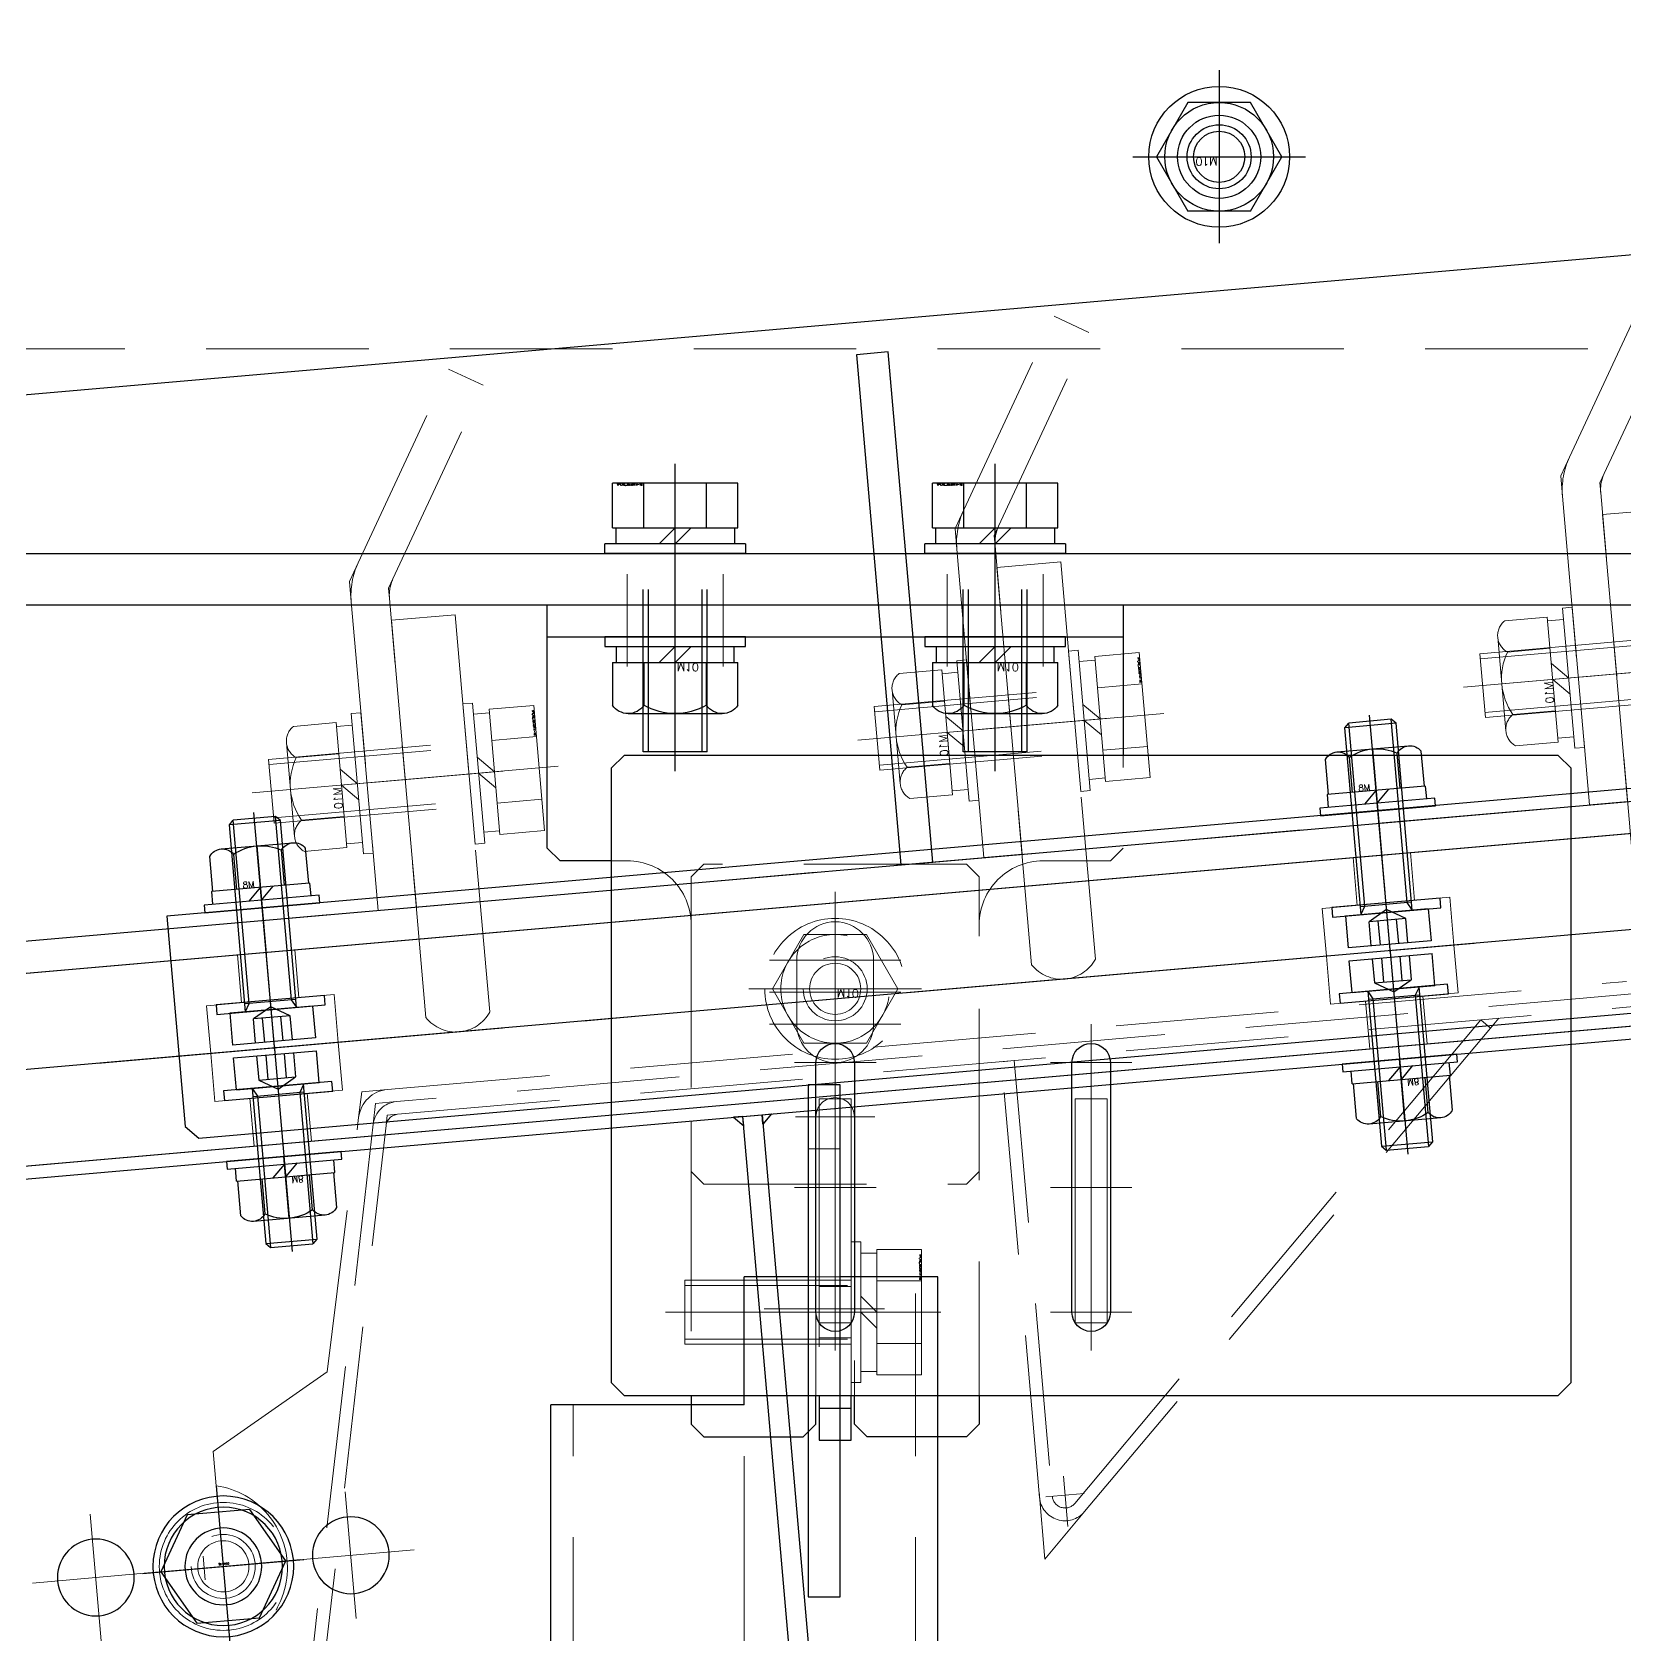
# Model space of a CAD drawing. Header units: millimetres. Extents: x -8731 to 85711, y -14522 to 31379.
# Drawn here: x 6955.1 to 7204, y 7600.4 to 7850.9 of the extents above; entities that cross this region are included whole.
import ezdxf
from ezdxf import colors
from ezdxf.entities.mleader import LeaderData, LeaderLine
from ezdxf.enums import TextEntityAlignment as Align
from ezdxf.math import Vec2, Vec3

# ---------------------------------------------------------------- set-up
doc = ezdxf.new("R2010")
doc.units = ezdxf.units.MM
doc.header["$LTSCALE"] = 4
for name, pattern in [('CENTER2', [28.575, 19.05, -3.175, 3.175, -3.175]), ('HIDDEN', [9.525, 6.35, -3.175]), ('PHANTOM2', [31.75, 15.875, -3.175, 3.175, -3.175, 3.175, -3.175])]:
    doc.linetypes.add(name, pattern=pattern)
for name, color, linetype, lineweight in [('04_HIDDEN', 2, 'HIDDEN', 13), ('05_CENTER', 4, 'CENTER2', 13), ('06_PHANTOM', 2, 'PHANTOM2', 13), ('08_DIM', 3, 'Continuous', 13)]:
    doc.layers.add(name, color=color, linetype=linetype, lineweight=lineweight)
doc.layers.add('10_DRAFT', color=8, linetype='Continuous', lineweight=0, plot=False)
doc.styles.add('KSS_TXT', font='txt.shx', dxfattribs={"bigfont": 'extfont2.shx'})
doc.styles.add('KSS_TXT_L', font='txt.shx', dxfattribs={"height": 9, "bigfont": 'extfont2.shx'})
doc.styles.get("Standard").update_dxf_attribs({"font": 'txt.shx', "bigfont": 'extfont2.shx'})

# ---------------------------------------------------------------- blocks, each defined once
blk = doc.blocks.new('A$C2A205131_1_1_1')
at = {"color": 0}
blk.add_line((1025, 18), (0, 18), dxfattribs=at)
blk.add_circle((600, -12), 6.5, dxfattribs=at)
at = {"layer": '05_CENTER'}
for p, q in [((600, -24.03), (600, 0.03)), ((612.03, -12), (587.97, -12))]:
    blk.add_line(p, q, dxfattribs=at)
blk = doc.blocks.new('10b_2_1')
at = {"color": 0, "linetype": 'CENTER2'}
for p, q in [((0, -13.51), (0, 13.51)), ((13.51, 0), (-13.51, 0))]:
    blk.add_line(p, q, dxfattribs=at)
at = {"color": 0}
for p, q in [((-4.9, 8.49), (-9.8, 0)), ((-4.9, 8.49), (4.9, 8.49)), ((9.8, 0), (4.9, 8.49)), ((-9.8, 0), (-4.9, -8.49)), ((4.9, -8.49), (9.8, 0)), ((-4.9, -8.49), (4.9, -8.49))]:
    blk.add_line(p, q, dxfattribs=at)
for radius in [11, 8.49, 5, 4]:
    blk.add_circle((0, 0), radius, dxfattribs=at)
at = {"layer": '10_DRAFT', "style": 'KSS_TXT'}
blk.add_text('M10', height=1.25, dxfattribs=at).set_placement((0.26, 0.12))
blk = doc.blocks.new('A$C08C40B1A_1')
blk.add_blockref('10b_2_1', (-900, 0))
at = {"layer": '04_HIDDEN'}
blk.add_blockref('A$C2A205131_1_1_1', (-1500, 12), dxfattribs=at)
blk = doc.blocks.new('A$C2B5B3F11_1_1_1')
at = {"color": 0}
blk.add_line((50, -192), (2550, -192), dxfattribs=at)
blk.add_lwpolyline([(50, -200), (2550, -200), (2550, -100), (50, -100)], close=True, dxfattribs=at)
blk.add_circle((1950, -130), 6.5, dxfattribs=at)
at = {"layer": '05_CENTER'}
for p, q in [((1950, -117.97), (1950, -142.03)), ((1937.97, -130), (1962.03, -130)), ((1865, -208.1), (1865, -183.9)), ((1915, -208.1), (1915, -183.9))]:
    blk.add_line(p, q, dxfattribs=at)
blk = doc.blocks.new('A$C630344D5_1_1_1')
at = {"color": 0}
blk.add_lwpolyline([(1160, 150.2), (280, 150.2, -0.037623), (275.52, 150.54), (28.38, 187.87, 1.096072), (6.32, -189.89), (309, -179.82, -0.030069), (312.61, -179.91), (1997.39, -326.79, 0.610481), (2025.81, -281.61), (1921.29, -105.09, -0.309422), (1923.51, -71.27), (2106.95, 162.34, 0.68117), (2034, 286.77), (1164.64, 150.56, -0.038872), (1160, 150.2)], format="xyb", dxfattribs=at)
blk = doc.blocks.new('A$C7E374867_2_1')
at = {"color": 0, "linetype": 'CENTER2'}
blk.add_line((0, -29), (0, 14), dxfattribs=at)
at = {"color": 0}
for p, q in [((-9.81, 11), (9.81, 11)), ((-9.81, 4), (-9.81, 11)), ((-4.91, 4), (-4.91, 11)), ((4.91, 4), (4.91, 11)), ((9.81, 4), (9.81, 11)), ((9.81, 4), (-9.81, 4)), ((-9.25, 4), (-9.25, 1.5)), ((0, 1.5), (-2.5, 4)), ((0, 4), (2.5, 1.5)), ((9.25, 1.5), (9.25, 4)), ((-11, 1.5), (11, 1.5)), ((-11, 1.5), (-11, 0)), ((-11, 0), (11, 0)), ((11, 0), (11, 1.5))]:
    blk.add_line(p, q, dxfattribs=at)
at = {"color": 0, "linetype": 'HIDDEN'}
for p, q in [((-5, -26), (-5, 0)), ((-4.19, -26), (-4.19, 0)), ((4.19, -26), (4.19, 0)), ((5, -26), (5, 0)), ((-5, -26), (5, -26))]:
    blk.add_line(p, q, dxfattribs=at)
at = {"layer": '10_DRAFT', "style": 'KSS_TXT_L'}
blk.add_text('BT-M10x30L,SW,PW', height=0.3, dxfattribs=at).set_placement((5.05, 10.66))
blk = doc.blocks.new('M10Tz_1_1_1')
at = {"color": 0}
for radius in [5, 4]:
    blk.add_circle((0, 0), radius, dxfattribs=at)
at = {"layer": '05_CENTER'}
for p, q in [((0, -8.34), (0, 8.34)), ((8.34, 0), (-8.34, 0))]:
    blk.add_line(p, q, dxfattribs=at)
blk = doc.blocks.new('A$C3BC44F41_1_1')
at = {"color": 0}
for p, q in [((9.5, 130), (7.5, 128)), ((7.5, 50), (7.5, 128)), ((9.5, 130), (25, 130)), ((27, 128), (25, 130)), ((27, 128), (27, 80)), ((33, 128), (35, 130)), ((33, 80), (33, 128)), ((35, 130), (50.5, 130)), ((50.5, 130), (52.5, 128)), ((52.5, 128), (52.5, 50)), ((-15, 38), (-13, 40)), ((-15, 38), (-15, 0)), ((-13, 40), (-2.5, 40)), ((62.5, 40), (73, 40)), ((73, 40), (75, 38)), ((75, 0), (75, 38)), ((75, 5), (-15, 5)), ((-15, 0), (75, 0))]:
    blk.add_line(p, q, dxfattribs=at)
for centre, radius, start, end in [((30, 80), 3, 180, 0), ((-2.5, 50), 10, 270, 0), ((62.5, 50), 10, 180, 270)]:
    blk.add_arc(centre, radius, start, end, dxfattribs=at)
at = {"layer": '05_CENTER'}
for p, q in [((23.79, 80), (36.21, 80)), ((-2.5, 9.66), (-2.5, -4.8)), ((12.5, 9.66), (12.5, -4.8)), ((47.5, 9.66), (47.5, -4.8)), ((62.5, 9.66), (62.5, -4.8))]:
    blk.add_line(p, q, dxfattribs=at)
at = {"layer": '10_DRAFT'}
for p, q in [((5, 5), (5, 0)), ((55, 5), (55, 0))]:
    blk.add_line(p, q, dxfattribs=at)
blk.add_blockref('M10Tz_1_1_1', (30, 60))
blk = doc.blocks.new('A$C16652244_1_1')
at = {"color": 0}
blk.add_line((0, 15), (5, 15), dxfattribs=at)
blk.add_lwpolyline([(0, 20), (5, 20), (5, -20), (0, -20)], close=True)
at = {"layer": '04_HIDDEN'}
for p, q in [((0, 5), (5, 5)), ((0, 4), (5, 4)), ((0, 0), (5, 0)), ((0, -4), (5, -4)), ((0, -5), (5, -5))]:
    blk.add_line(p, q, dxfattribs=at)
at = {"layer": '05_CENTER'}
blk.add_line((-4.09, 0), (9.09, 0), dxfattribs=at)
blk = doc.blocks.new('A$C218D197C_1_1')
at = {"color": 0}
blk.add_lwpolyline([(-20.5, 30), (20.5, 30), (22.5, 28), (22.5, -18), (20.5, -20), (-20.5, -20), (-22.5, -18), (-22.5, 28)], close=True, dxfattribs=at)
blk.add_lwpolyline([(-6, 5), (-6, -5, 1), (6, -5), (6, 5, 1)], format="xyb", close=True, dxfattribs=at)
at = {"layer": '05_CENTER'}
for p, q in [((0, -15.68), (0, 15.68)), ((-10.27, 5), (10.27, 5)), ((-10.27, -5), (10.27, -5))]:
    blk.add_line(p, q, dxfattribs=at)
at = {"layer": '10_DRAFT'}
blk.add_line((-10.27, 0), (10.27, 0), dxfattribs=at)
blk = doc.blocks.new('A$C1A3C2C0C_1_1_1')
at = {"color": 0, "linetype": 'CENTER2'}
blk.add_line((0, -34), (0, 14), dxfattribs=at)
at = {"color": 0}
for p, q in [((-9.81, 11), (9.81, 11)), ((-9.81, 4), (-9.81, 11)), ((-4.91, 4), (-4.91, 11)), ((4.91, 4), (4.91, 11)), ((9.81, 4), (9.81, 11)), ((9.81, 4), (-9.81, 4)), ((-9.25, 4), (-9.25, 1.5)), ((0, 1.5), (-2.5, 4)), ((0, 4), (2.5, 1.5)), ((9.25, 1.5), (9.25, 4)), ((-11, 1.5), (11, 1.5)), ((-11, 1.5), (-11, 0)), ((11, 0), (11, 1.5)), ((-11, 0), (11, 0))]:
    blk.add_line(p, q, dxfattribs=at)
at = {"color": 0, "linetype": 'HIDDEN'}
for p, q in [((-5, -31), (-5, 0)), ((-4.19, -31), (-4.19, 0)), ((4.19, -31), (4.19, 0)), ((5, -31), (5, 0)), ((-5, -31), (5, -31))]:
    blk.add_line(p, q, dxfattribs=at)
at = {"layer": '10_DRAFT', "style": 'KSS_TXT_L'}
blk.add_text('BT-M10x35L,SW,PW', height=0.3, dxfattribs=at).set_placement((5.1, 10.66))
blk = doc.blocks.new('M10Nza_1_1_1')
at = {"color": 0}
for p, q in [((-9.8, 4), (-9.8, 10.69)), ((-7.35, 12), (7.35, 12)), ((-4.9, 4), (-4.9, 10.69)), ((4.9, 10.69), (4.9, 4)), ((9.8, 10.69), (9.8, 4)), ((-9.8, 4), (9.8, 4)), ((-9.2, 1.5), (-9.2, 4)), ((0, 1.5), (-2.5, 4)), ((0, 4), (2.5, 1.5)), ((9.2, 4), (9.2, 1.5))]:
    blk.add_line(p, q, dxfattribs=at)
at = {"color": 0, "linetype": 'CENTER2'}
blk.add_line((0, 12), (0, 0), dxfattribs=at)
at = {"color": 0}
blk.add_lwpolyline([(-11, 1.5), (11, 1.5), (11, 0), (-11, 0)], close=True, dxfattribs=at)
for centre, radius, start, end in [((-7.35, 9.06), 2.94, 33.626, 146.374), ((0, 2.2), 9.8, 60, 120), ((7.35, 9.06), 2.94, 33.626, 146.374)]:
    blk.add_arc(centre, radius, start, end, dxfattribs=at)
at = {"layer": '10_DRAFT', "style": 'KSS_TXT'}
blk.add_text('M10', height=1.25, dxfattribs=at).set_placement((0.26, 4.12))
blk = doc.blocks.new('A$C7A2666B6_1_1')
at = {"color": 0}
blk.add_lwpolyline([(-73, 10.6), (73, 10.6), (75, 8.6), (75, -87.4), (73, -89.4), (-73, -89.4), (-75, -87.4), (-75, 8.6)], close=True, dxfattribs=at)
for points in [[(-43, -2.4), (-43, -41.4, 1), (-37, -41.4), (-37, -2.4, 1)], [(-3, -2.4), (-3, -41.4, 1), (3, -41.4), (3, -2.4, 1)]]:
    blk.add_lwpolyline(points, format="xyb", close=True, dxfattribs=at)
at = {"layer": '05_CENTER'}
for p, q in [((-40, -47.4), (-40, 3.6)), ((0, -47.4), (0, 3.6)), ((-46.37, -2.4), (-33.62, -2.4)), ((-6.37, -2.4), (6.38, -2.4)), ((-46.37, -41.4), (-33.62, -41.4)), ((-6.37, -41.4), (6.38, -41.4))]:
    blk.add_line(p, q, dxfattribs=at)
at = {"layer": '10_DRAFT'}
for p, q in [((-46.37, -21.9), (-33.62, -21.9)), ((-6.37, -21.9), (6.38, -21.9))]:
    blk.add_line(p, q, dxfattribs=at)
for points in [[(-42.5, -0.74), (-37.5, -0.74), (-37.5, -35.74), (-42.5, -35.74)], [(-2.5, -0.74), (2.5, -0.74), (2.5, -35.74), (-2.5, -35.74)]]:
    blk.add_lwpolyline(points, close=True, dxfattribs=at)
blk = doc.blocks.new('A$C20B961BA_1_1')
for p, q in [((-2.5, 123.53), (-2.5, 130.53)), ((-2.5, 130.53), (2.5, 130.53)), ((2.5, 130.53), (2.5, 123.53)), ((-22.5, 128), (-20.5, 130)), ((-22.5, 123.53), (-22.5, 128)), ((-20.5, 130), (-5, 130)), ((-5, 130), (-3, 128)), ((-3, 128), (-3, 123.53)), ((5, 130), (3, 128)), ((3, 128), (3, 123.53)), ((20.5, 130), (5, 130)), ((22.5, 128), (20.5, 130)), ((22.5, 123.53), (22.5, 128)), ((-2.5, 125.53), (2.5, 125.53)), ((-43, 40), (-45, 38)), ((-45, 38), (-45, 0)), ((-35, 40), (-43, 40)), ((45, 0), (45, 23.53)), ((-45, 5), (45, 5)), ((-45, 0), (45, 0))]:
    blk.add_line(p, q)
for name, p in [('A$C7A2666B6_1_1', (40, 112.93)), ('M10Nza_1_1_1', (-25, 5)), ('M10Nza_1_1_1', (25, 5))]:
    blk.add_blockref(name, p)
at = {"rotation": 180}
for p in [(-25, -8), (25, -8)]:
    blk.add_blockref('A$C1A3C2C0C_1_1_1', p, dxfattribs=at)
at = {"layer": '04_HIDDEN'}
for name, p in [('A$C16652244_1_1', (-2.5, 110.53)), ('A$C3BC44F41_1_1', (-30, 0)), ('A$C218D197C_1_1', (0, 60.53)), ('10b_2_1', (0, 60))]:
    blk.add_blockref(name, p, dxfattribs=at)
at = {"layer": '04_HIDDEN', "rotation": 270}
blk.add_blockref('A$C7E374867_2_1', (2.5, 110.53), dxfattribs=at)
blk = doc.blocks.new('A$C26F8307A_1_1_1')
at = {"color": 0}
blk.add_lwpolyline([(-650, 0), (50, 0), (50, -15), (-650, -15)], close=True, dxfattribs=at)
at = {"layer": '04_HIDDEN'}
for p, q in [((-449.5, -7.5), (-449.5, 0)), ((-440.5, -7.5), (-440.5, 0)), ((-274.5, -7.5), (-274.5, 0)), ((-265.5, -7.5), (-265.5, 0)), ((-455, -7.5), (-435, -7.5)), ((-455, -15), (-455, -7.5)), ((-435, -7.5), (-435, -15)), ((-280, -7.5), (-260, -7.5)), ((-280, -15), (-280, -7.5)), ((-260, -7.5), (-260, -15))]:
    blk.add_line(p, q, dxfattribs=at)
at = {"layer": '05_CENTER'}
for p, q in [((-445, -22.32), (-445, 6.98)), ((-270, -22.32), (-270, 6.98))]:
    blk.add_line(p, q, dxfattribs=at)
blk = doc.blocks.new('A$C21297E54_1_1_1')
at = {"color": 0}
for p, q in [((-80, 2), (520, 2)), ((-80, 0), (520, 0))]:
    blk.add_line(p, q, dxfattribs=at)
blk.add_lwpolyline([(200, 113), (197, 113), (197, 2), (200, 2)], close=True, dxfattribs=at)
at = {"color": 3}
for points in [[(197, 2), (195.5, 2), (195.5, 2), (197, 3.5)], [(200, 2), (201.5, 2), (201.5, 2), (200, 3.5)]]:
    blk.add_lwpolyline(points, close=True, dxfattribs=at)
at = {"color": 0}
for centre in [(90, 65), (110, 65), (130, 65)]:
    blk.add_circle(centre, 6, dxfattribs=at)
at = {"layer": '05_CENTER'}
for p, q in [((90, 55.07), (90, 74.93)), ((110, 55.07), (110, 74.93)), ((130, 55.07), (130, 74.93)), ((99.93, 65), (80.07, 65)), ((119.93, 65), (100.07, 65)), ((139.93, 65), (120.07, 65)), ((125, -5.61), (125, 7.61)), ((300, -5.61), (300, 7.61))]:
    blk.add_line(p, q, dxfattribs=at)
blk = doc.blocks.new('M8Nza_1_1_1')
at = {"color": 0}
for p, q in [((-7.5, 8.69), (-7.5, 3.2)), ((5.62, 9.7), (-5.63, 9.7)), ((-3.75, 3.2), (-3.75, 8.69)), ((3.75, 8.69), (3.75, 3.2)), ((7.5, 3.2), (7.5, 8.69)), ((-7.7, 3.2), (7.7, 3.2)), ((-7.7, 3.2), (-7.7, 1.2)), ((0, 1.2), (-2, 3.2)), ((0, 3.2), (2, 1.2)), ((7.7, 3.2), (7.7, 1.2))]:
    blk.add_line(p, q, dxfattribs=at)
at = {"color": 0, "linetype": 'CENTER2'}
blk.add_line((0, 9.7), (0, 0), dxfattribs=at)
at = {"color": 0}
blk.add_lwpolyline([(-9, 1.2), (9, 1.2), (9, 0), (-9, 0)], close=True, dxfattribs=at)
for centre, radius, start, end in [((-5.63, 7.45), 2.25, 33.626, 146.374), ((0, 2.2), 7.5, 60, 120), ((5.62, 7.45), 2.25, 33.626, 146.374)]:
    blk.add_arc(centre, radius, start, end, dxfattribs=at)
at = {"layer": '10_DRAFT', "style": 'KSS_TXT'}
blk.add_text('M8', height=1, dxfattribs=at).set_placement((0.87, 3.27))
blk = doc.blocks.new('CBS8-20b_1_1')
at = {"color": 0}
for p, q in [((0, 6.5), (-5, 6.5)), ((-5, 6.5), (-5, -6.5)), ((0, 6.5), (0, -6.5)), ((0, 4), (24.32, 4)), ((0.08, 4), (1.25, 3.32)), ((1.25, 4), (1.25, -4)), ((1.25, 3.32), (25, 3.32)), ((24.32, 4), (24.32, -4)), ((24.32, 4), (25, 3.32)), ((25, 3.32), (25, -3.32)), ((0, -4), (24.32, -4)), ((0.08, -4), (1.25, -3.32)), ((1.25, -3.32), (25, -3.32)), ((24.32, -4), (25, -3.32)), ((0, -6.5), (-5, -6.5))]:
    blk.add_line(p, q, dxfattribs=at)
at = {"color": 0, "linetype": 'HIDDEN'}
for p, q in [((-5, 2.89), (-1.2, 2.89)), ((-1.2, 2.89), (-1.2, -2.89)), ((-1.2, 2.89), (0.47, 0)), ((-5, 1.44), (-1.2, 1.44)), ((0.47, 0), (-1.2, -2.89)), ((-5, -1.44), (-1.2, -1.44)), ((-0.37, -1.44), (-0.37, -1.44)), ((0.05, -0.72), (0.05, -0.72)), ((-5, -2.89), (-1.2, -2.89))]:
    blk.add_line(p, q, dxfattribs=at)
at = {"color": 0, "linetype": 'CENTER2'}
blk.add_line((-6.47, 0), (25.92, 0), dxfattribs=at)
blk = doc.blocks.new('A$C2B9527C7_1_1')
at = {"color": 0}
blk.add_lwpolyline([(0, -8.5), (0, 8.5), (1.5, 8.5), (1.5, -8.5)], close=True, dxfattribs=at)
blk = doc.blocks.new('A$C2D9B734A_1_1')
at = {"color": 4}
for name in ['A$C2B9527C7_1_1', 'CBS8-20b_1_1']:
    blk.add_blockref(name, (-1.5, 0), dxfattribs=at)
blk = doc.blocks.new('A$C491655AE_1_1_1')
at = {"color": 0, "linetype": 'CENTER2'}
for p, q in [((0, -12.64), (0, 12.64)), ((-12.64, 0), (12.64, 0))]:
    blk.add_line(p, q, dxfattribs=at)
at = {"color": 0}
for p, q in [((-9.81, 0), (-4.91, 8.5)), ((-4.91, 8.5), (4.91, 8.5)), ((4.91, 8.5), (9.81, 0)), ((-4.91, -8.5), (-9.81, 0)), ((9.81, 0), (4.91, -8.5)), ((4.91, -8.5), (-4.91, -8.5))]:
    blk.add_line(p, q, dxfattribs=at)
for radius in [11, 9.25]:
    blk.add_circle((0, 0), radius, dxfattribs=at)
at = {"layer": '10_DRAFT', "style": 'KSS_TXT_L'}
blk.add_text('BT-M10', height=0.3, dxfattribs=at).set_placement((-0.7, -0.54))
blk = doc.blocks.new('FWTAS-D20-M10-T20.0b_1_1')
at = {"color": 0}
for radius in [10, 5, 4]:
    blk.add_circle((0, 0), radius, dxfattribs=at)
at = {"layer": '05_CENTER', "color": 0}
for p, q in [((0, -12.1), (0, 12.1)), ((12.1, 0), (-12.1, 0))]:
    blk.add_line(p, q, dxfattribs=at)
blk = doc.blocks.new('A$C50F277F6_1_1')
at = {"color": 0}
for p, q in [((-95, -72.65), (-95, -78)), ((-95, -78), (-76.17, -88.87)), ((-76.17, -88.87), (-67.84, -128.04)), ((33, -128), (35, -128)), ((-62.95, -132), (131.38, -132))]:
    blk.add_line(p, q, dxfattribs=at)
for centre, radius, start, end in [((-98, -60), 13, 283.3424, 90), ((-62.95, -127), 5, 192, 270)]:
    blk.add_arc(centre, radius, start, end, dxfattribs=at)
at = {"layer": '04_HIDDEN'}
for p, q in [((-65.65, -126.8), (-84.67, -33.6)), ((-82.71, -33.2), (-63.69, -126.4)), ((109.59, -126.59), (39.83, -56.83)), ((33, -59.66), (33, -128)), ((35, -128), (35, -59.66)), ((38.41, -58.24), (108.17, -128)), ((108.17, -128), (109.59, -126.59)), ((-61.73, -128), (135, -128)), ((135, -130), (-61.73, -130))]:
    blk.add_line(p, q, dxfattribs=at)
for centre, radius, start, end in [((37, -59.66), 4, 45, 180), ((37, -59.66), 2, 45, 180), ((-61.73, -126), 4, 191.5346, 270), ((-61.73, -126), 2, 191.5346, 270)]:
    blk.add_arc(centre, radius, start, end, dxfattribs=at)
at = {"layer": '10_DRAFT'}
for p, q in [((33, -60.55), (33, -50)), ((33, -50), (40.46, -57.46)), ((37, -62.66), (37, -54.76)), ((-94.33, -60), (-99.84, -60)), ((-98, -61.84), (-98, -58.16)), ((-95, -61.21), (-95, -58.79)), ((34, -59.66), (40, -59.66)), ((-65, -130), (-65.65, -126.8)), ((-63.37, -128), (-63.69, -126.4)), ((109.59, -126.59), (111, -128)), ((-67.84, -128.04), (-67, -132)), ((-61.73, -130), (-65, -130)), ((-61.73, -128), (-63.37, -128)), ((-67, -132), (-62.95, -132))]:
    blk.add_line(p, q, dxfattribs=at)
blk = doc.blocks.new('A$C170915BB_1_1')
at = {"layer": '04_HIDDEN'}
blk.add_blockref('A$C50F277F6_1_1', (65, 60), dxfattribs=at)
blk = doc.blocks.new('A$C4B9B0C08_1_1')
for name, p in [('A$C170915BB_1_1', (-480, 80)), ('A$C21297E54_1_1_1', (-620, 15)), ('A$C491655AE_1_1_1', (-510, 80)), ('M8Nza_1_1_1', (-495, 17)), ('M8Nza_1_1_1', (-320, 17)), ('A$C26F8307A_1_1_1', (-50, 15))]:
    blk.add_blockref(name, p)
at = {"rotation": 90}
for p in [(-495, 7.5), (-320, 7.5)]:
    blk.add_blockref('A$C2D9B734A_1_1', p, dxfattribs=at)
at = {"layer": '04_HIDDEN', "color": 4}
blk.add_blockref('FWTAS-D20-M10-T20.0b_1_1', (-510, 80), dxfattribs=at)
blk = doc.blocks.new('A$C64733929_1_1_1')
at = {"color": 0}
blk.add_lwpolyline([(-850, 0), (-150, 0), (-150, 15), (-850, 15)], close=True, dxfattribs=at)
at = {"layer": '04_HIDDEN'}
for p, q in [((-655, 15), (-655, 7.5)), ((-635, 7.5), (-635, 15)), ((-480, 15), (-480, 7.5)), ((-460, 7.5), (-460, 15)), ((-655, 7.5), (-635, 7.5)), ((-649.5, 7.5), (-649.5, 0)), ((-640.5, 7.5), (-640.5, 0)), ((-480, 7.5), (-460, 7.5)), ((-474.5, 7.5), (-474.5, 0)), ((-465.5, 7.5), (-465.5, 0))]:
    blk.add_line(p, q, dxfattribs=at)
at = {"layer": '05_CENTER'}
for p, q in [((-645, 22.32), (-645, -6.98)), ((-470, 22.32), (-470, -6.98))]:
    blk.add_line(p, q, dxfattribs=at)
blk = doc.blocks.new('A$C73D8729C_1_1_1')
at = {"color": 0}
blk.add_line((-100, -5), (500, -5), dxfattribs=at)
for points in [[(-100, 0), (500, 0), (500, -90), (-95, -90), (-100, -85)], [(205, -5), (210, -5), (210, -85), (205, -85)]]:
    blk.add_lwpolyline(points, close=True, dxfattribs=at)
at = {"layer": '04_HIDDEN'}
for p, q in [((123, -5), (129, -5)), ((123, -53.39), (123, -5)), ((129, -5), (129, -53.39)), ((218, -53.39), (218, -5)), ((218, -5), (224, -5)), ((224, -5), (224, -53.39)), ((313, -5), (319, -5)), ((313, -53.39), (313, -5)), ((319, -5), (319, -53.39)), ((129.8, -56.39), (146.5, -85.31)), ((224.8, -56.39), (241.5, -85.31)), ((319.8, -56.39), (336.5, -85.31)), ((124.61, -59.39), (141.3, -88.31)), ((219.61, -59.39), (236.3, -88.31)), ((314.61, -59.39), (331.3, -88.31)), ((141.3, -88.31), (146.5, -85.31)), ((236.3, -88.31), (241.5, -85.31))]:
    blk.add_line(p, q, dxfattribs=at)
for centre, radius in [((135, -53.39), 12), ((135, -53.39), 6), ((230, -53.39), 12), ((230, -53.39), 6), ((325, -53.39), 12), ((325, -53.39), 6)]:
    blk.add_arc(centre, radius, 179.9996, 210, dxfattribs=at)
at = {"layer": '05_CENTER'}
for p, q in [((105, 5.87), (105, -10.86)), ((280, 5.87), (280, -10.86)), ((118.84, -25), (132.93, -25)), ((213.84, -25), (227.93, -25)), ((308.84, -25), (322.93, -25))]:
    blk.add_line(p, q, dxfattribs=at)
at = {"layer": '10_DRAFT'}
for p, q in [((123, -56.61), (123, -53.39)), ((129, -55), (129, -53.39)), ((129.8, -56.39), (129, -55)), ((218, -56.61), (218, -53.39)), ((224, -55), (224, -53.39)), ((224.8, -56.39), (224, -55)), ((313, -56.61), (313, -53.39)), ((319, -55), (319, -53.39)), ((319.8, -56.39), (319, -55)), ((124.61, -59.39), (123, -56.61)), ((219.61, -59.39), (218, -56.61)), ((314.61, -59.39), (313, -56.61))]:
    blk.add_line(p, q, dxfattribs=at)
blk = doc.blocks.new('A$C282E06AB_1_1_1')
at = {"color": 0}
blk.add_lwpolyline([(0, 37.32), (0, -24.99), (-10, -24.99), (-10, 37.32)], dxfattribs=at)
blk.add_arc((-5, 34.01), 6, 33.5577, 146.4458, dxfattribs=at)
at = {"layer": '05_CENTER'}
blk.add_line((-15.14, 0), (5.31, 0), dxfattribs=at)
blk = doc.blocks.new('CBSST8-30a_1_1')
at = {"color": 0}
for p, q in [((0, 6.5), (-5, 6.5)), ((-5, 6.5), (-5, -6.5)), ((0, 6.5), (0, -6.5)), ((0, 4), (29.32, 4)), ((0.08, 4), (1.25, 3.32)), ((1.25, 4), (1.25, -4)), ((1.25, 3.32), (30, 3.32)), ((29.32, 4), (29.32, -4)), ((29.32, 4), (30, 3.32)), ((30, 3.32), (30, -3.32)), ((0, -4), (29.32, -4)), ((0.08, -4), (1.25, -3.32)), ((1.25, -3.32), (30, -3.32)), ((29.32, -4), (30, -3.32)), ((0, -6.5), (-5, -6.5))]:
    blk.add_line(p, q, dxfattribs=at)
at = {"color": 0, "linetype": 'HIDDEN'}
for p, q in [((-5, 2.89), (-1.2, 2.89)), ((-1.2, 2.89), (-1.2, -2.89)), ((-1.2, 2.89), (0.47, 0)), ((-5, 1.44), (-1.2, 1.44)), ((0.47, 0), (-1.2, -2.89)), ((-5, -1.44), (-1.2, -1.44)), ((-0.37, -1.44), (-0.37, -1.44)), ((0.05, -0.72), (0.05, -0.72)), ((-5, -2.89), (-1.2, -2.89))]:
    blk.add_line(p, q, dxfattribs=at)
at = {"color": 0, "linetype": 'CENTER2'}
blk.add_line((-6.47, 0), (30.92, 0), dxfattribs=at)
blk = doc.blocks.new('A$C2CD0138C_1_1')
at = {"color": 4}
for name in ['A$C2B9527C7_1_1', 'CBSST8-30a_1_1']:
    blk.add_blockref(name, (-1.5, 0), dxfattribs=at)
blk = doc.blocks.new('A$C3C172AD4_1_1')
at = {"color": 0}
blk.add_lwpolyline([(-13, 33), (383, 33), (385, 31), (385, -2), (-15, -2), (-15, 31)], close=True, dxfattribs=at)
at = {"layer": '04_HIDDEN'}
blk.add_line((-15, 0), (385, 0), dxfattribs=at)
at = {"layer": '05_CENTER'}
for p, q in [((0, -7.34), (0, 5.26)), ((175, -7.34), (175, 5.26))]:
    blk.add_line(p, q, dxfattribs=at)
blk = doc.blocks.new('A$C51047067_1_1')
for name, p, rotation in [('A$C3C172AD4_1_1', (-494.99, -20), 0.0006564203244468038), ('A$C2CD0138C_1_1', (-495, -7.5), 270), ('A$C2CD0138C_1_1', (-320, -7.5), 270), ('M8Nza_1_1_1', (-494.99, -22), 180.0171644544541), ('M8Nza_1_1_1', (-319.99, -21.95), 180.0171644544541)]:
    blk.add_blockref(name, p, dxfattribs=dict(rotation=rotation))
for name, p in [('A$C64733929_1_1_1', (150, -15)), ('A$C73D8729C_1_1_1', (-600, -15))]:
    blk.add_blockref(name, p)
at = {"layer": '04_HIDDEN'}
for name, p, rotation in [('A$C282E06AB_1_1_1', (-461, -40), 359.999280430585), ('A$C282E06AB_1_1_1', (-366, -40), 359.999280430585), ('A$C282E06AB_1_1_1', (-271, -40), 359.999280430585), ('A$C1A3C2C0C_1_1_1', (-461, -40), 270.0003597847073), ('M10Nza_1_1_1', (-477, -40), 90), ('A$C1A3C2C0C_1_1_1', (-366, -40), 270.0003597847073), ('M10Nza_1_1_1', (-382, -40), 90), ('A$C1A3C2C0C_1_1_1', (-271, -40), 270.0003597847073), ('M10Nza_1_1_1', (-287, -40), 90)]:
    blk.add_blockref(name, p, dxfattribs=dict(at, rotation=rotation))
blk = doc.blocks.new('A$C144538DF_1_1')
at = {"color": 0}
for p, q in [((-102.8, 211.95), (-94.8, 213.05)), ((-94.8, 213.05), (-94.8, 152.95)), ((-94.8, 211.95), (-86.8, 213.05)), ((-86.8, 213.05), (-86.8, 152.95)), ((-86.8, 211.95), (-78.8, 213.05)), ((-78.8, 213.05), (-78.8, 152.95)), ((-78.8, 211.95), (-70.8, 213.05)), ((-66.8, 213.25), (-70.8, 213.05)), ((-70.8, 213.05), (-70.8, 152.95)), ((-50.8, 213.25), (-66.8, 213.25)), ((-50.8, 152.75), (-50.8, 213.25)), ((-102.8, 154.05), (-102.8, 211.95)), ((-94.8, 152.95), (-102.8, 154.05)), ((-86.8, 152.95), (-94.8, 154.05)), ((-78.8, 152.95), (-86.8, 154.05)), ((-70.8, 152.95), (-78.8, 154.05)), ((-66.8, 152.75), (-70.8, 152.95)), ((-50.8, 152.75), (-66.8, 152.75)), ((-30.25, 132.2), (30.25, 132.2)), ((-30.25, 132.2), (-30.25, 48)), ((30.25, 132.2), (30.25, 28)), ((0, 48), (-30.25, 48)), ((0, 48), (0, 28)), ((10, 28), (0, 28)), ((30.25, 28), (15, 28))]:
    blk.add_line(p, q, dxfattribs=at)
blk.add_lwpolyline([(10, 78), (15, 78), (15, -2), (10, -2)], close=True)
for radius in [81.05, 20.55]:
    blk.add_arc((-50.8, 132.2), radius, 0, 90, dxfattribs=at)
at = {"layer": '04_HIDDEN'}
for p, q in [((-50.8, 209.75), (-102.8, 209.75)), ((-50.8, 156.25), (-102.8, 156.25)), ((-26.75, 132.2), (-26.75, 48)), ((26.75, 132.2), (26.75, 28)), ((10, 28), (15, 28)), ((10, 8), (15, 8))]:
    blk.add_line(p, q, dxfattribs=at)
for radius in [77.55, 24.05]:
    blk.add_arc((-50.8, 132.2), radius, 0, 90, dxfattribs=at)
at = {"layer": '05_CENTER'}
for p, q in [((-50.8, 183), (-107.52, 183)), ((-102.8, 183), (-50.8, 183)), ((0, 132.2), (0, 21.75)), ((21.9, 33), (3.12, 33))]:
    blk.add_line(p, q, dxfattribs=at)
blk.add_arc((-50.8, 132.2), 50.8, 0, 90, dxfattribs=at)
blk = doc.blocks.new('AM_BALLOON1')
at = {"transparency": 16777216}
blk.add_circle((0, 0), 5, dxfattribs=at)
blk.add_attdef('B_NUMBER', text='', height=3, dxfattribs=at).set_placement((0, 0), align=Align.MIDDLE_CENTER)
blk = doc.blocks.new('_OPEN')
at = {"color": 0, "linetype": 'ByBlock'}
for p, q in [((-1, 0.1667), (0, 0)), ((0, 0), (-1, -0.1667)), ((0, 0), (-1, 0))]:
    blk.add_line(p, q, dxfattribs=at)

msp = doc.modelspace()

# ---------------------------------------------------------------- block references
at = {"rotation": 180}
msp.add_blockref('A$C08C40B1A_1', (6240.6226, 7831.36791), dxfattribs=at)
msp.add_blockref('A$C2B5B3F11_1_1_1', (5190.6226, 7961.36791))
at = {"xscale": -1}
for name, p, rotation in [('A$C51047067_1_1', (7486.13312, 7735.1139), 184.9822464020458), ('A$C20B961BA_1_1', (7080.6226, 7761.36791), 180), ('A$C4B9B0C08_1_1', (7486.13312, 7735.1139), 184.9822464020457), ('A$C144538DF_1_1', (7066.42261, 7684.36791), 180)]:
    msp.add_blockref(name, p, dxfattribs=dict(at, rotation=rotation))
at = {"layer": '06_PHANTOM', "color": 6, "xscale": -1, "rotation": 180}
msp.add_blockref('A$C630344D5_1_1_1', (5640.6226, 7421.56791), dxfattribs=at)

# ---------------------------------------------------------------- leaders
at = {"layer": '08_DIM'}
ml = msp.add_multileader_block('Standard', dxfattribs=at)
ml.set_content('AM_BALLOON1', color=256, scale=15)
ml.set_attribute('B_NUMBER', 'AF', width=0)
ml.set_leader_properties(color=256, linetype='ByLayer', lineweight=-1)
ml.set_arrow_properties(name='OPEN')
ml.build(insert=Vec2(0, 0))
ml.multileader.update_dxf_attribs({"leader_type": 0, "has_dogleg": 0, "text_right_attachment_type": 6, "dogleg_length": 0, "arrow_head_size": 30, "scale": 15, "block_connection_type": 1})
ctx = ml.context
ctx.base_point, ctx.scale, ctx.char_height, ctx.arrow_head_size, ctx.landing_gap_size, ctx.plane_origin = Vec3(8262.14661, 16915.24927), 15, 60, 30, 30, Vec3(8262.14661, 16915.24927)
ctx.right_attachment, ctx.attachment_type = 6, 1
notes = []
notes.append((ctx, [(0, (0, 0, 0), (0, 0), (1, 0), 1, [])]))
ctx.block.insert = Vec3(8262.14661, 16915.24927)
ml = msp.add_multileader_block('Standard', dxfattribs=at)
ml.set_content('AM_BALLOON1', color=256, scale=15)
ml.set_attribute('B_NUMBER', 'AO', width=0)
ml.set_leader_properties(color=256, linetype='ByLayer', lineweight=-1)
ml.set_arrow_properties(name='OPEN')
ml.build(insert=Vec2(0, 0))
ml.multileader.update_dxf_attribs({"leader_type": 0, "has_dogleg": 0, "text_right_attachment_type": 6, "dogleg_length": 0, "arrow_head_size": 30, "scale": 15, "block_connection_type": 1})
ctx = ml.context
ctx.base_point, ctx.scale, ctx.char_height, ctx.arrow_head_size, ctx.landing_gap_size, ctx.plane_origin = Vec3(11532.59715, 15665.61266), 15, 60, 30, 30, Vec3(11532.59715, 15665.61266)
ctx.right_attachment, ctx.attachment_type = 6, 1
notes.append((ctx, [(0, (0, 0, 0), (0, 0), (1, 0), 1, [])]))
ctx.block.insert = Vec3(11532.59715, 15665.61266)
ml = msp.add_multileader_block('Standard', dxfattribs=at)
ml.set_content('AM_BALLOON1', color=256, scale=15)
ml.set_attribute('B_NUMBER', 'D', width=0)
ml.set_leader_properties(color=256, linetype='ByLayer', lineweight=-1)
ml.set_arrow_properties(name='OPEN')
ml.build(insert=Vec2(0, 0))
ml.multileader.update_dxf_attribs({"leader_type": 0, "has_dogleg": 0, "text_right_attachment_type": 6, "dogleg_length": 0, "arrow_head_size": 30, "scale": 15, "block_connection_type": 1})
ctx = ml.context
ctx.base_point, ctx.scale, ctx.char_height, ctx.arrow_head_size, ctx.landing_gap_size, ctx.plane_origin = Vec3(9708.75838, 15394.05003), 15, 60, 30, 30, Vec3(9708.75838, 15394.05003)
ctx.right_attachment, ctx.attachment_type = 6, 1
notes.append((ctx, [(0, (0, 0, 0), (0, 0), (1, 0), 1, [])]))
ctx.block.insert = Vec3(9708.75838, 15394.05003)
ml = msp.add_multileader_block('Standard', dxfattribs=at)
ml.set_content('AM_BALLOON1', color=256, scale=15)
ml.set_attribute('B_NUMBER', 'A', width=0)
ml.set_leader_properties(color=256, linetype='ByLayer', lineweight=-1)
ml.set_arrow_properties(name='OPEN')
ml.build(insert=Vec2(0, 0))
ml.multileader.update_dxf_attribs({"leader_type": 0, "has_dogleg": 0, "text_right_attachment_type": 6, "dogleg_length": 0, "arrow_head_size": 30, "scale": 15, "block_connection_type": 1})
ctx = ml.context
ctx.base_point, ctx.scale, ctx.char_height, ctx.arrow_head_size, ctx.landing_gap_size, ctx.plane_origin = Vec3(13148.43876, 15210.37146), 15, 60, 30, 30, Vec3(13148.43876, 15210.37146)
ctx.right_attachment, ctx.attachment_type = 6, 1
notes.append((ctx, [(0, (0, 0, 0), (0, 0), (1, 0), 1, [])]))
ctx.block.insert = Vec3(13148.43876, 15210.37146)
ml = msp.add_multileader_block('Standard', dxfattribs=at)
ml.set_content('AM_BALLOON1', color=256, scale=15)
ml.set_attribute('B_NUMBER', 'B', width=0)
ml.set_leader_properties(color=256, linetype='ByLayer', lineweight=-1)
ml.set_arrow_properties(name='OPEN')
ml.build(insert=Vec2(0, 0))
ml.multileader.update_dxf_attribs({"leader_type": 0, "has_dogleg": 0, "text_right_attachment_type": 6, "dogleg_length": 0, "arrow_head_size": 30, "scale": 15, "block_connection_type": 1})
ctx = ml.context
ctx.base_point, ctx.scale, ctx.char_height, ctx.arrow_head_size, ctx.landing_gap_size, ctx.plane_origin = Vec3(13018.80587, 15068.9297), 15, 60, 30, 30, Vec3(13018.80587, 15068.9297)
ctx.right_attachment, ctx.attachment_type = 6, 1
notes.append((ctx, [(0, (0, 0, 0), (0, 0), (1, 0), 1, [])]))
ctx.block.insert = Vec3(13018.80587, 15068.9297)
ml = msp.add_multileader_block('Standard', dxfattribs=at)
ml.set_content('AM_BALLOON1', color=256, scale=15)
ml.set_attribute('B_NUMBER', 'C', width=0)
ml.set_leader_properties(color=256, linetype='ByLayer', lineweight=-1)
ml.set_arrow_properties(name='OPEN')
ml.build(insert=Vec2(0, 0))
ml.multileader.update_dxf_attribs({"leader_type": 0, "has_dogleg": 0, "text_right_attachment_type": 6, "dogleg_length": 0, "arrow_head_size": 30, "scale": 15, "block_connection_type": 1})
ctx = ml.context
ctx.base_point, ctx.scale, ctx.char_height, ctx.arrow_head_size, ctx.landing_gap_size, ctx.plane_origin = Vec3(13161.52102, 14919.16787), 15, 60, 30, 30, Vec3(13161.52102, 14919.16787)
ctx.right_attachment, ctx.attachment_type = 6, 1
notes.append((ctx, [(0, (0, 0, 0), (0, 0), (1, 0), 1, [])]))
ctx.block.insert = Vec3(13161.52102, 14919.16787)
for ctx, leaders in notes:
    for number, flags, end, landing, length, lines in leaders:
        leader = LeaderData()
        leader.index, (leader.has_last_leader_line, leader.has_dogleg_vector, leader.attachment_direction) = number, flags
        leader.last_leader_point, leader.dogleg_vector, leader.dogleg_length = Vec3(end), Vec3(landing), length
        for number, points, colour, breaks in lines:
            line = LeaderLine()
            line.index, line.vertices, line.color, line.breaks = number, Vec3.list(points), colors.encode_raw_color(colour), breaks
            leader.lines.append(line)
        ctx.leaders.append(leader)

doc.saveas('drawing.dxf')
